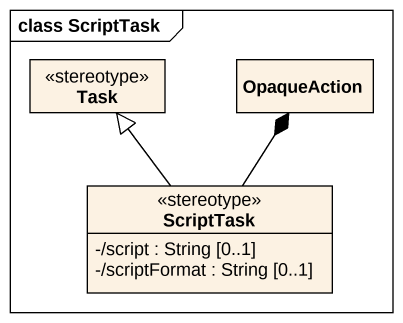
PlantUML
@startuml
mainframe class ScriptTask
hide circle
hide empty members
skinparam classAttributeIconSize 0
class Task <<stereotype>>
class OpaqueAction
class ScriptTask <<stereotype>> {
  -/script : String [0..1]
  -/scriptFormat : String [0..1]
}
ScriptTask -up-|> Task
ScriptTask -up-* OpaqueAction
@enduml
